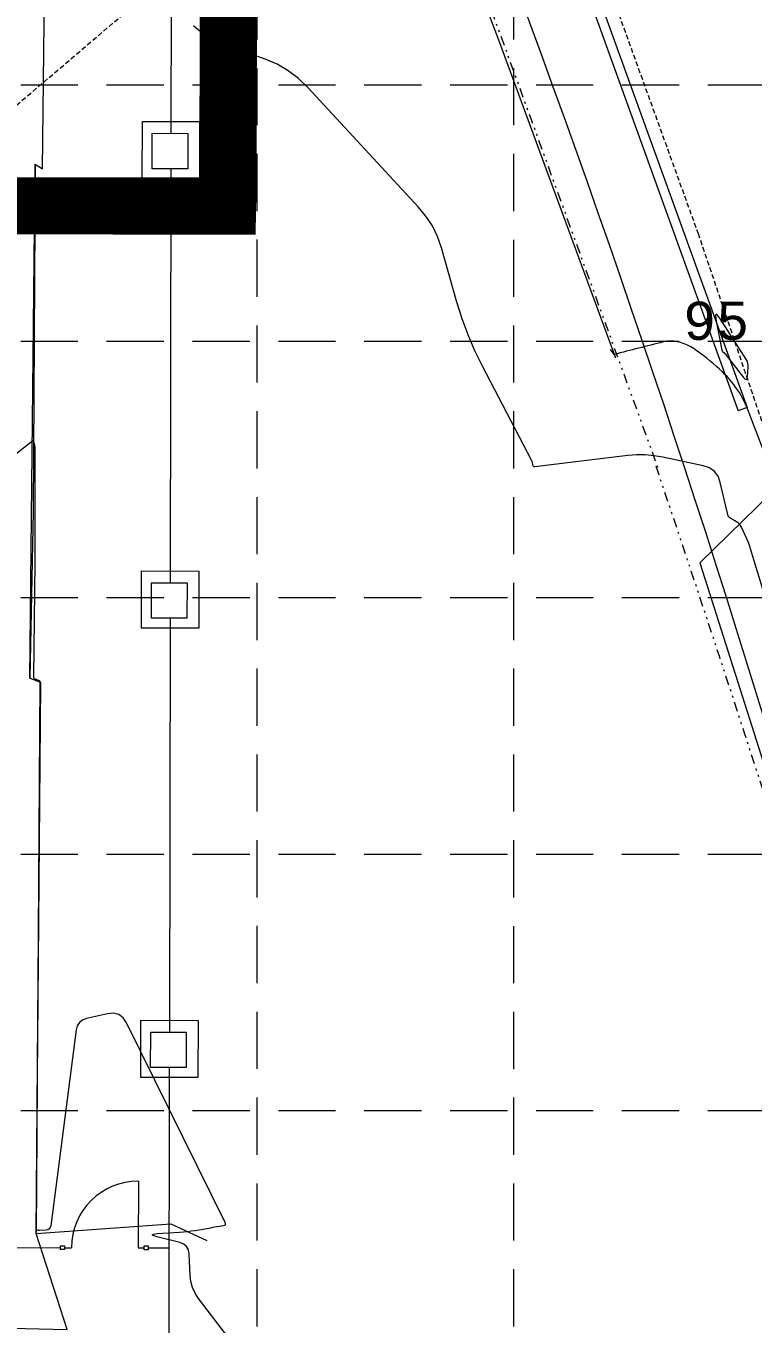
# Model space of a CAD drawing. Extents: x 4841 to 5381, y 4863 to 5725.
# Drawn here: x 5152.8 to 5190.9, y 5538.2 to 5606.2 of the extents above; entities that cross this region are included whole.
import ezdxf
from ezdxf.enums import TextEntityAlignment as Align

# ---------------------------------------------------------------- set-up
doc = ezdxf.new("R2010")
doc.units = 0
doc.header["$MEASUREMENT"] = 0
for name, pattern in [('DASHDOT', [1, 0.5, -0.25, 0, -0.25]), ('DASHED', [0.75, 0.5, -0.25]), ('DIVIDE', [1.25, 0.5, -0.25, 0, -0.25, 0, -0.25]), ('HIDDEN', [0.375, 0.25, -0.125])]:
    doc.linetypes.add(name, pattern=pattern)
for name, color, linetype, lineweight in [('2', 7, 'Continuous', 0), ('21', 7, 'Continuous', 0), ('23', 7, 'Continuous', 0), ('27', 7, 'Continuous', 0), ('3', 7, 'Continuous', 0), ('52', 7, 'Continuous', 0), ('EC', 35, 'Continuous', 0)]:
    doc.layers.add(name, color=color, linetype=linetype, lineweight=lineweight)
doc.layers.add('GRID', color=254, linetype='HIDDEN')
doc.layers.add('LIMITS OF DISTURBANCE', color=1, linetype='HIDDEN')
doc.styles.add('MONOTXT', font='MONOTXT')

msp = doc.modelspace()

# ---------------------------------------------------------------- linework, layer by layer
at = {"layer": '2', "color": 7, "linetype": 'HIDDEN', "lineweight": 0}
for p, q in [((5150.304, 5600.375), (5177.75, 5623.772)), ((5177.75, 5623.772), (5188.013, 5595.355)), ((5188.013, 5595.355), (5198.758, 5563.623))]:
    msp.add_line(p, q, dxfattribs=at)
at = {"layer": '21', "color": 7, "linetype": 'Continuous', "lineweight": 0}
for p, q in [((5160.433, 5622.317), (5160.395, 5600.607)), ((5158.89, 5598.225), (5158.896, 5601.225)), ((5158.896, 5601.225), (5161.896, 5601.22)), ((5161.896, 5601.22), (5161.89, 5598.22)), ((5159.413, 5598.746), (5159.416, 5600.608)), ((5159.416, 5600.608), (5161.278, 5600.605)), ((5161.278, 5600.605), (5161.275, 5598.742)), ((5161.275, 5598.742), (5159.413, 5598.746)), ((5160.391, 5598.744), (5160.353, 5577.036)), ((5161.89, 5598.22), (5158.89, 5598.225)), ((5158.848, 5574.655), (5158.854, 5577.655)), ((5158.854, 5577.655), (5161.854, 5577.649)), ((5161.854, 5577.649), (5161.848, 5574.649)), ((5159.371, 5575.175), (5159.374, 5577.037)), ((5159.374, 5577.037), (5161.237, 5577.034)), ((5161.237, 5577.034), (5161.233, 5575.172)), ((5161.233, 5575.172), (5159.371, 5575.175)), ((5160.349, 5575.173), (5160.311, 5553.465)), ((5161.848, 5574.649), (5158.848, 5574.655)), ((5158.807, 5551.084), (5158.812, 5554.084)), ((5158.812, 5554.084), (5161.812, 5554.078)), ((5161.812, 5554.078), (5161.807, 5551.078)), ((5159.329, 5551.604), (5159.332, 5553.467)), ((5159.332, 5553.467), (5161.195, 5553.463)), ((5161.195, 5553.463), (5161.191, 5551.601)), ((5161.807, 5551.078), (5158.807, 5551.084)), ((5161.191, 5551.601), (5159.329, 5551.604)), ((5160.308, 5551.602), (5160.276, 5533.563))]:
    msp.add_line(p, q, dxfattribs=at)
at = {"layer": '23', "color": 7, "linetype": 'Continuous', "lineweight": 0}
for p, q in [((5158.69, 5545.651), (5158.684, 5542.151)), ((5145.368, 5542.175), (5154.603, 5542.158)), ((5154.603, 5542.054), (5154.603, 5542.263)), ((5154.603, 5542.263), (5154.812, 5542.262)), ((5154.812, 5542.262), (5154.811, 5542.054)), ((5154.811, 5542.158), (5155.184, 5542.157)), ((5158.684, 5542.151), (5158.999, 5542.151)), ((5158.999, 5542.047), (5158.999, 5542.255)), ((5158.999, 5542.255), (5159.207, 5542.254)), ((5159.207, 5542.254), (5159.207, 5542.046)), ((5159.207, 5542.15), (5160.291, 5542.148)), ((5154.811, 5542.054), (5154.603, 5542.054)), ((5159.207, 5542.046), (5158.999, 5542.047))]:
    msp.add_line(p, q, dxfattribs=at)
msp.add_arc((5158.684, 5542.151), 3.5, 89.89832, 179.89832, dxfattribs=at)
at = {"layer": '27', "color": 7, "linetype": 'DIVIDE', "lineweight": 0}
msp.add_line((5170.742, 5624.777), (5185.903, 5583.072), dxfattribs=at)
at = {"layer": '27', "color": 7, "linetype": 'Continuous', "lineweight": 0}
for p, q in [((5176.585, 5623.537), (5190.11, 5586.055)), ((5177.055, 5623.707), (5190.58, 5586.225)), ((5190.58, 5586.225), (5190.11, 5586.055))]:
    msp.add_line(p, q, dxfattribs=at)
for points in [[(5146.306, 5610.703), (5146.393, 5600.527), (5150.304, 5600.375), (5150.21, 5547.166), (5145.377, 5547.175), (5145.374, 5545.508), (5145.207, 5545.514), (5145.198, 5543.011), (5145.369, 5543.008), (5145.368, 5542.175), (5145.361, 5538.258), (5145.366, 5538.095), (5154.953, 5537.859), (5153.332, 5542.9), (5153.565, 5571.808), (5153.008, 5572.022), (5153.278, 5598.987), (5153.668, 5598.745), (5154.241, 5649.368)], [(5183.707, 5588.808), (5177.629, 5605.355), (5173.418, 5616.513)], [(5153.278, 5598.987), (5153.177, 5580.786), (5153.008, 5572.022)], [(5183.618, 5589.008), (5183.427, 5589.273)], [(5191.879, 5581.773), (5188.107, 5578.082), (5193.788, 5560.22), (5209.004, 5501.3), (5217.413, 5434.506), (5215.598, 5384.186), (5214.976, 5342.998)], [(5153.529, 5571.83), (5153.332, 5542.9), (5160.384, 5543.403), (5162.279, 5542.527)]]:
    msp.add_lwpolyline(points, dxfattribs=at)
msp.add_open_spline([(5223.911, 5303.642), (5224.912, 5319.195), (5225.914, 5334.747), (5226.915, 5350.3), (5227.878, 5365.257), (5227.778, 5380.288), (5227.176, 5395.263), (5226.504, 5411.999), (5224.767, 5428.657), (5222.549, 5445.299), (5220.421, 5461.267), (5217.904, 5477.087), (5214.924, 5492.905), (5211.16, 5512.881), (5206.285, 5532.534), (5201.49, 5552.292), (5198.696, 5563.805), (5194.942, 5574.904), (5190.642, 5586.071), (5190.297, 5586.966), (5189.787, 5587.676), (5188.98, 5588.38), (5188.108, 5589.141), (5187.18, 5589.916), (5186.187, 5589.663), (5185.331, 5589.445), (5184.474, 5589.226), (5183.618, 5589.008)], degree=3, knots=[0, 0, 0, 0, 0.158428, 0.158428, 0.158428, 0.310787, 0.310787, 0.310787, 0.481058, 0.481058, 0.481058, 0.644427, 0.644427, 0.644427, 0.850744, 0.850744, 0.850744, 0.970962, 0.970962, 0.970962, 0.980602, 0.980602, 0.980602, 0.991016, 0.991016, 0.991016, 1, 1, 1, 1], dxfattribs=at)
at = {"layer": '27', "color": 7, "linetype": 'DIVIDE', "lineweight": 0}
msp.add_open_spline([(5218.422, 5303.995), (5219.42, 5319.495), (5220.418, 5334.994), (5221.416, 5350.493), (5222.37, 5365.307), (5222.27, 5380.193), (5221.675, 5395.025), (5221.008, 5411.61), (5219.287, 5428.118), (5217.089, 5444.61), (5214.977, 5460.459), (5212.48, 5476.162), (5209.521, 5491.862), (5205.782, 5511.701), (5201.985, 5531.505), (5196.179, 5550.842), (5192.915, 5561.713), (5189.417, 5572.475), (5185.789, 5583.212)], degree=3, knots=[0, 0, 0, 0, 0.1645, 0.1645, 0.1645, 0.321725, 0.321725, 0.321725, 0.497532, 0.497532, 0.497532, 0.666483, 0.666483, 0.666483, 0.879972, 0.879972, 0.879972, 1, 1, 1, 1], dxfattribs=at)
at = {"layer": '3', "color": 7, "linetype": 'Continuous', "lineweight": 0}
msp.add_arc((4537.343, 5370.009), 684, 5.125564, 24.070789, dxfattribs=at)
at = {"layer": '52', "color": 7, "linetype": 'DASHDOT', "lineweight": 0}
msp.add_open_spline([(5185.509, 4979.182), (5185.857, 4988.569), (5186.302, 4997.954), (5186.844, 5007.338), (5188.37, 5033.784), (5192.828, 5059.914), (5197.979, 5085.965), (5201.308, 5102.799), (5205.089, 5119.43), (5209.475, 5135.977), (5210.435, 5139.599), (5211.722, 5143.127), (5212.628, 5146.76), (5212.822, 5147.537), (5212.966, 5148.328), (5213.152, 5149.107), (5218.562, 5171.796), (5225.487, 5194.065), (5230.877, 5216.842), (5237.619, 5245.332), (5241.933, 5274.156), (5244.675, 5303.325), (5247.371, 5332.005), (5248.319, 5360.685), (5248.149, 5389.365), (5248.13, 5392.555), (5248.008, 5395.744), (5247.764, 5398.934), (5245.239, 5431.941), (5241.115, 5464.603), (5235.188, 5497.233), (5230.323, 5524.017), (5224.407, 5550.445), (5215.75, 5576.219), (5209.177, 5595.791), (5202.366, 5615.172), (5194.917, 5634.367), (5191.71, 5642.631), (5188.471, 5650.881), (5185.28, 5659.15)], degree=3, knots=[0.0498451, 0.0498451, 0.0498451, 0.0498451, 0.0883916, 0.0883916, 0.0883916, 0.1970155, 0.1970155, 0.1970155, 0.2672085, 0.2672085, 0.2672085, 0.2825761, 0.2825761, 0.2825761, 0.2858662, 0.2858662, 0.2858662, 0.3816375, 0.3816375, 0.3816375, 0.5014304, 0.5014304, 0.5014304, 0.6192172, 0.6192172, 0.6192172, 0.6323172, 0.6323172, 0.6323172, 0.7678732, 0.7678732, 0.7678732, 0.8791384, 0.8791384, 0.8791384, 0.9636278, 0.9636278, 0.9636278, 1, 1, 1, 1], dxfattribs=at)
at = {"layer": 'EC', "color": 35, "linetype": 'Continuous', "lineweight": 0}
for points in [[(5192.307, 5573.772), (5190.761, 5578.819), (5190.751, 5578.852), (5190.74, 5578.885), (5190.73, 5578.917), (5190.72, 5578.95), (5190.687, 5579.058), (5190.68, 5579.081), (5190.672, 5579.104), (5190.663, 5579.126), (5190.653, 5579.149), (5190.289, 5579.947), (5190.24, 5580.035), (5190.18, 5580.112), (5190.109, 5580.179), (5190.026, 5580.235), (5189.735, 5580.401), (5189.679, 5580.44), (5189.634, 5580.489), (5189.6, 5580.546), (5189.578, 5580.611), (5189.18, 5582.293), (5189.06, 5582.618), (5188.871, 5582.873), (5188.612, 5583.056), (5188.285, 5583.168), (5186.162, 5583.618), (5185.706, 5583.695), (5185.248, 5583.735), (5184.789, 5583.736), (5184.328, 5583.7), (5179.459, 5583.117), (5179.418, 5583.118), (5179.388, 5583.132), (5179.367, 5583.158), (5179.355, 5583.196), (5179.333, 5583.342), (5179.326, 5583.373), (5179.318, 5583.403), (5179.307, 5583.433), (5179.294, 5583.461), (5176.72, 5588.388), (5176.32, 5589.202), (5175.964, 5590.032), (5175.651, 5590.88), (5175.381, 5591.744), (5174.568, 5594.597), (5174.361, 5595.19), (5174.091, 5595.747), (5173.756, 5596.268), (5173.356, 5596.753), (5167.573, 5603.007), (5167.081, 5603.481), (5166.542, 5603.887), (5165.959, 5604.225), (5165.33, 5604.494), (5163.202, 5605.262), (5162.757, 5605.447), (5162.337, 5605.672), (5161.941, 5605.936), (5161.569, 5606.24)], [(5188.961, 5590.775), (5189.265, 5589.237), (5189.272, 5589.213), (5189.283, 5589.19), (5189.297, 5589.17), (5189.315, 5589.152), (5189.379, 5589.097), (5189.393, 5589.085), (5189.406, 5589.072), (5189.418, 5589.059), (5189.429, 5589.044), (5190.394, 5587.795), (5190.476, 5587.71), (5190.538, 5587.692), (5190.58, 5587.741), (5190.603, 5587.856), (5190.644, 5588.344), (5190.645, 5588.447), (5190.63, 5588.545), (5190.598, 5588.64), (5190.55, 5588.73), (5189.191, 5590.867), (5189.041, 5591.074), (5188.953, 5591.127), (5188.926, 5591.028), (5188.961, 5590.775)], [(5163.26, 5537.637), (5161.839, 5539.49), (5161.655, 5539.77), (5161.52, 5540.066), (5161.433, 5540.381), (5161.394, 5540.713), (5161.344, 5541.825), (5161.306, 5542.042), (5161.212, 5542.213), (5161.064, 5542.339), (5160.86, 5542.421), (5159.659, 5542.73), (5159.467, 5542.79), (5159.405, 5542.838), (5159.475, 5542.873), (5159.675, 5542.897), (5160.85, 5542.974), (5161.053, 5542.989), (5161.255, 5543.01), (5161.456, 5543.036), (5161.657, 5543.067), (5162.377, 5543.189), (5162.484, 5543.207), (5162.591, 5543.225), (5162.698, 5543.243), (5162.805, 5543.261), (5163.155, 5543.32), (5163.216, 5543.339), (5163.25, 5543.373), (5163.257, 5543.42), (5163.237, 5543.481), (5158.062, 5553.958), (5157.885, 5554.221), (5157.661, 5554.387), (5157.391, 5554.456), (5157.075, 5554.427), (5155.967, 5554.173), (5155.755, 5554.096), (5155.595, 5553.971), (5155.486, 5553.8), (5155.428, 5553.582), (5154.094, 5543.31), (5154.069, 5543.215), (5154.019, 5543.145), (5153.947, 5543.099), (5153.85, 5543.079), (5153.498, 5543.053), (5153.432, 5543.058), (5153.385, 5543.083), (5153.357, 5543.128), (5153.348, 5543.194), (5153.383, 5548.496), (5153.391, 5549.632), (5153.4, 5550.769), (5153.408, 5551.905), (5153.417, 5553.041), (5153.572, 5571.755), (5153.565, 5571.808), (5153.545, 5571.852), (5153.511, 5571.886), (5153.463, 5571.911), (5153.284, 5571.975), (5153.251, 5571.992), (5153.227, 5572.016), (5153.213, 5572.047), (5153.209, 5572.084), (5153.282, 5578.12), (5153.285, 5578.436), (5153.287, 5578.752), (5153.287, 5579.069), (5153.287, 5579.385), (5153.282, 5580.419), (5153.28, 5580.641), (5153.28, 5580.862), (5153.279, 5581.084), (5153.278, 5581.305), (5153.271, 5584.15), (5153.27, 5584.194), (5153.266, 5584.238), (5153.259, 5584.28), (5153.249, 5584.323), (5153.213, 5584.462), (5153.203, 5584.486), (5153.19, 5584.497), (5153.172, 5584.496), (5153.15, 5584.484), (5152.088, 5583.645)]]:
    msp.add_lwpolyline(points, dxfattribs=at)
at = {"layer": 'GRID', "color": 252, "linetype": 'HIDDEN', "lineweight": 0, "ltscale": 12}
for p, q in [((5164.911, 4930.53), (5164.911, 5710.769)), ((5178.362, 4930.528), (5178.362, 5710.769)), ((4855.523, 5603.156), (5366.685, 5603.156)), ((4855.523, 5589.704), (5366.685, 5589.704)), ((4855.523, 5576.253), (5366.685, 5576.253)), ((4855.523, 5562.801), (5366.685, 5562.801)), ((4855.523, 5549.35), (5366.685, 5549.35))]:
    msp.add_line(p, q, dxfattribs=at)
at = {"layer": 'LIMITS OF DISTURBANCE', "linetype": 'DASHED', "lineweight": 0, "ltscale": 30, "const_width": 3, "flags": 128}
msp.add_lwpolyline([(5163.356, 5596.794), (5001.5, 5596.939), (5002.642, 5664.274), (5153.78, 5663.698), (5160.562, 5659.149), (5163.538, 5655.081), (5163.377, 5598.056)], close=True, dxfattribs=at)

# ---------------------------------------------------------------- texts
at = {"layer": 'EC', "color": 35, "linetype": 'Continuous', "lineweight": 0, "style": 'MONOTXT'}
msp.add_text('95', height=2, dxfattribs=at).set_placement((5188.961, 5590.775), align=Align.MIDDLE)

doc.saveas('drawing.dxf')
